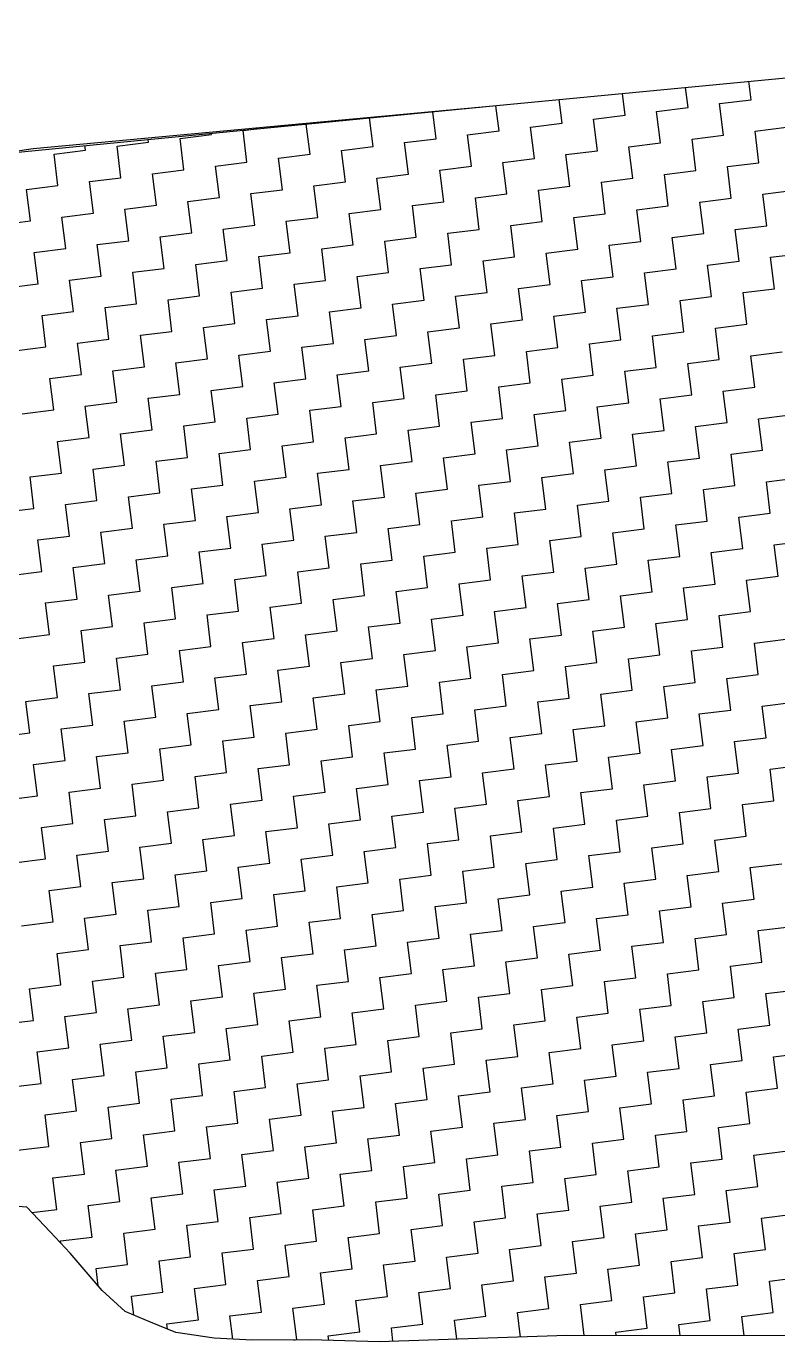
# Model space of a CAD drawing. Header units: metres. Extents: x 286056 to 292206, y 2024114 to 2027347.
# Drawn here: x 290740.2 to 290969.5, y 2025984.2 to 2026385.6 of the extents above; entities that cross this region are included whole.
import ezdxf

# ---------------------------------------------------------------- set-up
doc = ezdxf.new("R2010")
doc.units = ezdxf.units.M
doc.header["$LTSCALE"] = 0.3
doc.header["$MEASUREMENT"] = 0
doc.layers.add('POLY_HATCH', color=12, linetype='Continuous')
doc.layers.add('V_BOUND_LINE', color=7, linetype='Continuous')

# ---------------------------------------------------------------- blocks, each defined once
blk = doc.blocks.new('13')
at = {"layer": 'POLY_HATCH'}
for p, q in [((590.206, 365.277), (610.029, 364.75)), ((586.338, 323.982), (585.668, 324.116)), ((587.141, 322.911), (586.338, 323.982)), ((587.811, 321.975), (587.141, 322.911)), ((588.882, 320.369), (587.811, 321.975)), ((589.685, 319.432), (588.882, 320.369)), ((590.623, 318.896), (589.685, 319.432)), ((591.56, 318.361), (590.623, 318.896)), ((593.033, 317.959), (591.56, 318.361)), ((594.506, 317.692), (593.033, 317.959)), ((596.782, 317.424), (594.506, 317.692)), ((599.46, 317.023), (596.782, 317.424)), ((606.825, 316.353), (599.46, 317.023)), ((618.608, 314.881), (606.825, 316.353))]:
    blk.add_line(p, q, dxfattribs=at)
at = {"layer": 'POLY_HATCH', "linetype": 'Continuous'}
for p, q in [((593.75, 365), (593.75, 365.183)), ((596.25, 365), (596.25, 365.116)), ((592.5, 365), (593.75, 365)), ((592.5, 363.75), (592.5, 365)), ((595, 365), (596.25, 365)), ((595, 363.75), (595, 365)), ((597.5, 365), (598.75, 365)), ((597.5, 363.75), (597.5, 365)), ((598.75, 365), (598.75, 365.05)), ((600, 365), (600.627, 365)), ((600, 363.75), (600, 365)), ((602.5, 363.75), (602.5, 364.95)), ((605, 363.75), (605, 364.884)), ((607.5, 363.75), (607.5, 364.817)), ((610, 363.75), (610, 364.751)), ((612.5, 363.75), (612.5, 364.683)), ((615, 363.75), (615, 364.616)), ((617.5, 363.75), (617.5, 364.549)), ((620, 363.75), (620, 364.481)), ((591.25, 363.75), (592.5, 363.75)), ((591.25, 362.5), (591.25, 363.75)), ((593.75, 363.75), (595, 363.75)), ((593.75, 362.5), (593.75, 363.75)), ((596.25, 363.75), (597.5, 363.75)), ((596.25, 362.5), (596.25, 363.75)), ((598.75, 363.75), (600, 363.75)), ((598.75, 362.5), (598.75, 363.75)), ((601.25, 363.75), (602.5, 363.75)), ((601.25, 362.5), (601.25, 363.75)), ((603.75, 363.75), (605, 363.75)), ((603.75, 362.5), (603.75, 363.75)), ((606.25, 363.75), (607.5, 363.75)), ((606.25, 362.5), (606.25, 363.75)), ((608.75, 363.75), (610, 363.75)), ((608.75, 362.5), (608.75, 363.75)), ((611.25, 363.75), (612.5, 363.75)), ((611.25, 362.5), (611.25, 363.75)), ((613.75, 363.75), (615, 363.75)), ((613.75, 362.5), (613.75, 363.75)), ((616.25, 363.75), (617.5, 363.75)), ((616.25, 362.5), (616.25, 363.75)), ((618.75, 363.75), (620, 363.75)), ((618.75, 362.5), (618.75, 363.75)), ((590, 362.5), (591.25, 362.5)), ((592.5, 362.5), (593.75, 362.5)), ((592.5, 361.25), (592.5, 362.5)), ((595, 362.5), (596.25, 362.5)), ((595, 361.25), (595, 362.5)), ((597.5, 362.5), (598.75, 362.5)), ((597.5, 361.25), (597.5, 362.5)), ((600, 362.5), (601.25, 362.5)), ((600, 361.25), (600, 362.5)), ((602.5, 362.5), (603.75, 362.5)), ((602.5, 361.25), (602.5, 362.5)), ((605, 362.5), (606.25, 362.5)), ((605, 361.25), (605, 362.5)), ((607.5, 362.5), (608.75, 362.5)), ((607.5, 361.25), (607.5, 362.5)), ((610, 362.5), (611.25, 362.5)), ((610, 361.25), (610, 362.5)), ((612.5, 362.5), (613.75, 362.5)), ((612.5, 361.25), (612.5, 362.5)), ((615, 362.5), (616.25, 362.5)), ((615, 361.25), (615, 362.5)), ((617.5, 362.5), (618.75, 362.5)), ((617.5, 361.25), (617.5, 362.5)), ((620, 362.5), (621.25, 362.5)), ((620, 361.25), (620, 362.5)), ((591.25, 361.25), (592.5, 361.25)), ((591.25, 360), (591.25, 361.25)), ((593.75, 361.25), (595, 361.25)), ((593.75, 360), (593.75, 361.25)), ((596.25, 361.25), (597.5, 361.25)), ((596.25, 360), (596.25, 361.25)), ((598.75, 361.25), (600, 361.25)), ((598.75, 360), (598.75, 361.25)), ((601.25, 361.25), (602.5, 361.25)), ((601.25, 360), (601.25, 361.25)), ((603.75, 361.25), (605, 361.25)), ((603.75, 360), (603.75, 361.25)), ((606.25, 361.25), (607.5, 361.25)), ((606.25, 360), (606.25, 361.25)), ((608.75, 361.25), (610, 361.25)), ((608.75, 360), (608.75, 361.25)), ((611.25, 361.25), (612.5, 361.25)), ((611.25, 360), (611.25, 361.25)), ((613.75, 361.25), (615, 361.25)), ((613.75, 360), (613.75, 361.25)), ((616.25, 361.25), (617.5, 361.25)), ((616.25, 360), (616.25, 361.25)), ((618.75, 361.25), (620, 361.25)), ((618.75, 360), (618.75, 361.25)), ((590, 360), (591.25, 360)), ((592.5, 360), (593.75, 360)), ((592.5, 358.75), (592.5, 360)), ((595, 360), (596.25, 360)), ((595, 358.75), (595, 360)), ((597.5, 360), (598.75, 360)), ((597.5, 358.75), (597.5, 360)), ((600, 360), (601.25, 360)), ((600, 358.75), (600, 360)), ((602.5, 360), (603.75, 360)), ((602.5, 358.75), (602.5, 360)), ((605, 360), (606.25, 360)), ((605, 358.75), (605, 360)), ((607.5, 360), (608.75, 360)), ((607.5, 358.75), (607.5, 360)), ((610, 360), (611.25, 360)), ((610, 358.75), (610, 360)), ((612.5, 360), (613.75, 360)), ((612.5, 358.75), (612.5, 360)), ((615, 360), (616.25, 360)), ((615, 358.75), (615, 360)), ((617.5, 360), (618.75, 360)), ((617.5, 358.75), (617.5, 360)), ((620, 360), (621.25, 360)), ((620, 358.75), (620, 360)), ((591.25, 358.75), (592.5, 358.75)), ((591.25, 357.5), (591.25, 358.75)), ((593.75, 358.75), (595, 358.75)), ((593.75, 357.5), (593.75, 358.75)), ((596.25, 358.75), (597.5, 358.75)), ((596.25, 357.5), (596.25, 358.75)), ((598.75, 358.75), (600, 358.75)), ((598.75, 357.5), (598.75, 358.75)), ((601.25, 358.75), (602.5, 358.75)), ((601.25, 357.5), (601.25, 358.75)), ((603.75, 358.75), (605, 358.75)), ((603.75, 357.5), (603.75, 358.75)), ((606.25, 358.75), (607.5, 358.75)), ((606.25, 357.5), (606.25, 358.75)), ((608.75, 358.75), (610, 358.75)), ((608.75, 357.5), (608.75, 358.75)), ((611.25, 358.75), (612.5, 358.75)), ((611.25, 357.5), (611.25, 358.75)), ((613.75, 358.75), (615, 358.75)), ((613.75, 357.5), (613.75, 358.75)), ((616.25, 358.75), (617.5, 358.75)), ((616.25, 357.5), (616.25, 358.75)), ((618.75, 358.75), (620, 358.75)), ((618.75, 357.5), (618.75, 358.75)), ((590, 357.5), (591.25, 357.5)), ((592.5, 357.5), (593.75, 357.5)), ((592.5, 356.25), (592.5, 357.5)), ((595, 357.5), (596.25, 357.5)), ((595, 356.25), (595, 357.5)), ((597.5, 357.5), (598.75, 357.5)), ((597.5, 356.25), (597.5, 357.5)), ((600, 357.5), (601.25, 357.5)), ((600, 356.25), (600, 357.5)), ((602.5, 357.5), (603.75, 357.5)), ((602.5, 356.25), (602.5, 357.5)), ((605, 357.5), (606.25, 357.5)), ((605, 356.25), (605, 357.5)), ((607.5, 357.5), (608.75, 357.5)), ((607.5, 356.25), (607.5, 357.5)), ((610, 357.5), (611.25, 357.5)), ((610, 356.25), (610, 357.5)), ((612.5, 357.5), (613.75, 357.5)), ((612.5, 356.25), (612.5, 357.5)), ((615, 357.5), (616.25, 357.5)), ((615, 356.25), (615, 357.5)), ((617.5, 357.5), (618.75, 357.5)), ((617.5, 356.25), (617.5, 357.5)), ((620, 357.5), (621.25, 357.5)), ((620, 356.25), (620, 357.5)), ((591.25, 356.25), (592.5, 356.25)), ((591.25, 355), (591.25, 356.25)), ((593.75, 356.25), (595, 356.25)), ((593.75, 355), (593.75, 356.25)), ((596.25, 356.25), (597.5, 356.25)), ((596.25, 355), (596.25, 356.25)), ((598.75, 356.25), (600, 356.25)), ((598.75, 355), (598.75, 356.25)), ((601.25, 356.25), (602.5, 356.25)), ((601.25, 355), (601.25, 356.25)), ((603.75, 356.25), (605, 356.25)), ((603.75, 355), (603.75, 356.25)), ((606.25, 356.25), (607.5, 356.25)), ((606.25, 355), (606.25, 356.25)), ((608.75, 356.25), (610, 356.25)), ((608.75, 355), (608.75, 356.25)), ((611.25, 356.25), (612.5, 356.25)), ((611.25, 355), (611.25, 356.25)), ((613.75, 356.25), (615, 356.25)), ((613.75, 355), (613.75, 356.25)), ((616.25, 356.25), (617.5, 356.25)), ((616.25, 355), (616.25, 356.25)), ((618.75, 356.25), (620, 356.25)), ((618.75, 355), (618.75, 356.25)), ((590, 355), (591.25, 355)), ((592.5, 355), (593.75, 355)), ((592.5, 353.75), (592.5, 355)), ((595, 355), (596.25, 355)), ((595, 353.75), (595, 355)), ((597.5, 355), (598.75, 355)), ((597.5, 353.75), (597.5, 355)), ((600, 355), (601.25, 355)), ((600, 353.75), (600, 355)), ((602.5, 355), (603.75, 355)), ((602.5, 353.75), (602.5, 355)), ((605, 355), (606.25, 355)), ((605, 353.75), (605, 355)), ((607.5, 355), (608.75, 355)), ((607.5, 353.75), (607.5, 355)), ((610, 355), (611.25, 355)), ((610, 353.75), (610, 355)), ((612.5, 355), (613.75, 355)), ((612.5, 353.75), (612.5, 355)), ((615, 355), (616.25, 355)), ((615, 353.75), (615, 355)), ((617.5, 355), (618.75, 355)), ((617.5, 353.75), (617.5, 355)), ((591.25, 353.75), (592.5, 353.75)), ((591.25, 352.5), (591.25, 353.75)), ((593.75, 353.75), (595, 353.75)), ((593.75, 352.5), (593.75, 353.75)), ((596.25, 353.75), (597.5, 353.75)), ((596.25, 352.5), (596.25, 353.75)), ((598.75, 353.75), (600, 353.75)), ((598.75, 352.5), (598.75, 353.75)), ((601.25, 353.75), (602.5, 353.75)), ((601.25, 352.5), (601.25, 353.75)), ((603.75, 353.75), (605, 353.75)), ((603.75, 352.5), (603.75, 353.75)), ((606.25, 353.75), (607.5, 353.75)), ((606.25, 352.5), (606.25, 353.75)), ((608.75, 353.75), (610, 353.75)), ((608.75, 352.5), (608.75, 353.75)), ((611.25, 353.75), (612.5, 353.75)), ((611.25, 352.5), (611.25, 353.75)), ((613.75, 353.75), (615, 353.75)), ((613.75, 352.5), (613.75, 353.75)), ((616.25, 353.75), (617.5, 353.75)), ((616.25, 352.5), (616.25, 353.75)), ((618.75, 353.75), (620, 353.75)), ((618.75, 352.5), (618.75, 353.75)), ((590, 352.5), (591.25, 352.5)), ((590, 351.25), (590, 352.5)), ((592.5, 352.5), (593.75, 352.5)), ((592.5, 351.25), (592.5, 352.5)), ((595, 352.5), (596.25, 352.5)), ((595, 351.25), (595, 352.5)), ((597.5, 352.5), (598.75, 352.5)), ((597.5, 351.25), (597.5, 352.5)), ((600, 352.5), (601.25, 352.5)), ((600, 351.25), (600, 352.5)), ((602.5, 352.5), (603.75, 352.5)), ((602.5, 351.25), (602.5, 352.5)), ((605, 352.5), (606.25, 352.5)), ((605, 351.25), (605, 352.5)), ((607.5, 352.5), (608.75, 352.5)), ((607.5, 351.25), (607.5, 352.5)), ((610, 352.5), (611.25, 352.5)), ((610, 351.25), (610, 352.5)), ((612.5, 352.5), (613.75, 352.5)), ((612.5, 351.25), (612.5, 352.5)), ((615, 352.5), (616.25, 352.5)), ((615, 351.25), (615, 352.5)), ((617.5, 352.5), (618.75, 352.5)), ((617.5, 351.25), (617.5, 352.5)), ((588.75, 351.25), (590, 351.25)), ((591.25, 351.25), (592.5, 351.25)), ((591.25, 350), (591.25, 351.25)), ((593.75, 351.25), (595, 351.25)), ((593.75, 350), (593.75, 351.25)), ((596.25, 351.25), (597.5, 351.25)), ((596.25, 350), (596.25, 351.25)), ((598.75, 351.25), (600, 351.25)), ((598.75, 350), (598.75, 351.25)), ((601.25, 351.25), (602.5, 351.25)), ((601.25, 350), (601.25, 351.25)), ((603.75, 351.25), (605, 351.25)), ((603.75, 350), (603.75, 351.25)), ((606.25, 351.25), (607.5, 351.25)), ((606.25, 350), (606.25, 351.25)), ((608.75, 351.25), (610, 351.25)), ((608.75, 350), (608.75, 351.25)), ((611.25, 351.25), (612.5, 351.25)), ((611.25, 350), (611.25, 351.25)), ((613.75, 351.25), (615, 351.25)), ((613.75, 350), (613.75, 351.25)), ((616.25, 351.25), (617.5, 351.25)), ((616.25, 350), (616.25, 351.25)), ((618.75, 351.25), (620, 351.25)), ((618.75, 350), (618.75, 351.25)), ((590, 350), (591.25, 350)), ((590, 348.75), (590, 350)), ((592.5, 350), (593.75, 350)), ((592.5, 348.75), (592.5, 350)), ((595, 350), (596.25, 350)), ((595, 348.75), (595, 350)), ((597.5, 350), (598.75, 350)), ((597.5, 348.75), (597.5, 350)), ((600, 350), (601.25, 350)), ((600, 348.75), (600, 350)), ((602.5, 350), (603.75, 350)), ((602.5, 348.75), (602.5, 350)), ((605, 350), (606.25, 350)), ((605, 348.75), (605, 350)), ((607.5, 350), (608.75, 350)), ((607.5, 348.75), (607.5, 350)), ((610, 350), (611.25, 350)), ((610, 348.75), (610, 350)), ((612.5, 350), (613.75, 350)), ((612.5, 348.75), (612.5, 350)), ((615, 350), (616.25, 350)), ((615, 348.75), (615, 350)), ((617.5, 350), (618.75, 350)), ((617.5, 348.75), (617.5, 350)), ((588.75, 348.75), (590, 348.75)), ((591.25, 348.75), (592.5, 348.75)), ((591.25, 347.5), (591.25, 348.75)), ((593.75, 348.75), (595, 348.75)), ((593.75, 347.5), (593.75, 348.75)), ((596.25, 348.75), (597.5, 348.75)), ((596.25, 347.5), (596.25, 348.75)), ((598.75, 348.75), (600, 348.75)), ((598.75, 347.5), (598.75, 348.75)), ((601.25, 348.75), (602.5, 348.75)), ((601.25, 347.5), (601.25, 348.75)), ((603.75, 348.75), (605, 348.75)), ((603.75, 347.5), (603.75, 348.75)), ((606.25, 348.75), (607.5, 348.75)), ((606.25, 347.5), (606.25, 348.75)), ((608.75, 348.75), (610, 348.75)), ((608.75, 347.5), (608.75, 348.75)), ((611.25, 348.75), (612.5, 348.75)), ((611.25, 347.5), (611.25, 348.75)), ((613.75, 348.75), (615, 348.75)), ((613.75, 347.5), (613.75, 348.75)), ((616.25, 348.75), (617.5, 348.75)), ((616.25, 347.5), (616.25, 348.75)), ((618.75, 348.75), (620, 348.75)), ((618.75, 347.5), (618.75, 348.75)), ((590, 347.5), (591.25, 347.5)), ((590, 346.25), (590, 347.5)), ((592.5, 347.5), (593.75, 347.5)), ((592.5, 346.25), (592.5, 347.5)), ((595, 347.5), (596.25, 347.5)), ((595, 346.25), (595, 347.5)), ((597.5, 347.5), (598.75, 347.5)), ((597.5, 346.25), (597.5, 347.5)), ((600, 347.5), (601.25, 347.5)), ((600, 346.25), (600, 347.5)), ((602.5, 347.5), (603.75, 347.5)), ((602.5, 346.25), (602.5, 347.5)), ((605, 347.5), (606.25, 347.5)), ((605, 346.25), (605, 347.5)), ((607.5, 347.5), (608.75, 347.5)), ((607.5, 346.25), (607.5, 347.5)), ((610, 347.5), (611.25, 347.5)), ((610, 346.25), (610, 347.5)), ((612.5, 347.5), (613.75, 347.5)), ((612.5, 346.25), (612.5, 347.5)), ((615, 347.5), (616.25, 347.5)), ((615, 346.25), (615, 347.5)), ((617.5, 347.5), (618.75, 347.5)), ((617.5, 346.25), (617.5, 347.5)), ((588.75, 346.25), (590, 346.25)), ((591.25, 346.25), (592.5, 346.25)), ((591.25, 345), (591.25, 346.25)), ((593.75, 346.25), (595, 346.25)), ((593.75, 345), (593.75, 346.25)), ((596.25, 346.25), (597.5, 346.25)), ((596.25, 345), (596.25, 346.25)), ((598.75, 346.25), (600, 346.25)), ((598.75, 345), (598.75, 346.25)), ((601.25, 346.25), (602.5, 346.25)), ((601.25, 345), (601.25, 346.25)), ((603.75, 346.25), (605, 346.25)), ((603.75, 345), (603.75, 346.25)), ((606.25, 346.25), (607.5, 346.25)), ((606.25, 345), (606.25, 346.25)), ((608.75, 346.25), (610, 346.25)), ((608.75, 345), (608.75, 346.25)), ((611.25, 346.25), (612.5, 346.25)), ((611.25, 345), (611.25, 346.25)), ((613.75, 346.25), (615, 346.25)), ((613.75, 345), (613.75, 346.25)), ((616.25, 346.25), (617.5, 346.25)), ((616.25, 345), (616.25, 346.25)), ((618.75, 346.25), (620, 346.25)), ((618.75, 345), (618.75, 346.25)), ((590, 345), (591.25, 345)), ((590, 343.75), (590, 345)), ((592.5, 345), (593.75, 345)), ((592.5, 343.75), (592.5, 345)), ((595, 345), (596.25, 345)), ((595, 343.75), (595, 345)), ((597.5, 345), (598.75, 345)), ((597.5, 343.75), (597.5, 345)), ((600, 345), (601.25, 345)), ((600, 343.75), (600, 345)), ((602.5, 345), (603.75, 345)), ((602.5, 343.75), (602.5, 345)), ((605, 345), (606.25, 345)), ((605, 343.75), (605, 345)), ((607.5, 345), (608.75, 345)), ((607.5, 343.75), (607.5, 345)), ((610, 345), (611.25, 345)), ((610, 343.75), (610, 345)), ((612.5, 345), (613.75, 345)), ((612.5, 343.75), (612.5, 345)), ((615, 345), (616.25, 345)), ((615, 343.75), (615, 345)), ((617.5, 345), (618.75, 345)), ((617.5, 343.75), (617.5, 345)), ((588.75, 343.75), (590, 343.75)), ((588.75, 342.5), (588.75, 343.75)), ((591.25, 343.75), (592.5, 343.75)), ((591.25, 342.5), (591.25, 343.75)), ((593.75, 343.75), (595, 343.75)), ((593.75, 342.5), (593.75, 343.75)), ((596.25, 343.75), (597.5, 343.75)), ((596.25, 342.5), (596.25, 343.75)), ((598.75, 343.75), (600, 343.75)), ((598.75, 342.5), (598.75, 343.75)), ((601.25, 343.75), (602.5, 343.75)), ((601.25, 342.5), (601.25, 343.75)), ((603.75, 343.75), (605, 343.75)), ((603.75, 342.5), (603.75, 343.75)), ((606.25, 343.75), (607.5, 343.75)), ((606.25, 342.5), (606.25, 343.75)), ((608.75, 343.75), (610, 343.75)), ((608.75, 342.5), (608.75, 343.75)), ((611.25, 343.75), (612.5, 343.75)), ((611.25, 342.5), (611.25, 343.75)), ((613.75, 343.75), (615, 343.75)), ((613.75, 342.5), (613.75, 343.75)), ((616.25, 343.75), (617.5, 343.75)), ((616.25, 342.5), (616.25, 343.75)), ((587.5, 342.5), (588.75, 342.5)), ((590, 342.5), (591.25, 342.5)), ((590, 341.25), (590, 342.5)), ((592.5, 342.5), (593.75, 342.5)), ((592.5, 341.25), (592.5, 342.5)), ((595, 342.5), (596.25, 342.5)), ((595, 341.25), (595, 342.5)), ((597.5, 342.5), (598.75, 342.5)), ((597.5, 341.25), (597.5, 342.5)), ((600, 342.5), (601.25, 342.5)), ((600, 341.25), (600, 342.5)), ((602.5, 342.5), (603.75, 342.5)), ((602.5, 341.25), (602.5, 342.5)), ((605, 342.5), (606.25, 342.5)), ((605, 341.25), (605, 342.5)), ((607.5, 342.5), (608.75, 342.5)), ((607.5, 341.25), (607.5, 342.5)), ((610, 342.5), (611.25, 342.5)), ((610, 341.25), (610, 342.5)), ((612.5, 342.5), (613.75, 342.5)), ((612.5, 341.25), (612.5, 342.5)), ((615, 342.5), (616.25, 342.5)), ((615, 341.25), (615, 342.5)), ((617.5, 342.5), (618.75, 342.5)), ((617.5, 341.25), (617.5, 342.5)), ((588.75, 341.25), (590, 341.25)), ((588.75, 340), (588.75, 341.25)), ((591.25, 341.25), (592.5, 341.25)), ((591.25, 340), (591.25, 341.25)), ((593.75, 341.25), (595, 341.25)), ((593.75, 340), (593.75, 341.25)), ((596.25, 341.25), (597.5, 341.25)), ((596.25, 340), (596.25, 341.25)), ((598.75, 341.25), (600, 341.25)), ((598.75, 340), (598.75, 341.25)), ((601.25, 341.25), (602.5, 341.25)), ((601.25, 340), (601.25, 341.25)), ((603.75, 341.25), (605, 341.25)), ((603.75, 340), (603.75, 341.25)), ((606.25, 341.25), (607.5, 341.25)), ((606.25, 340), (606.25, 341.25)), ((608.75, 341.25), (610, 341.25)), ((608.75, 340), (608.75, 341.25)), ((611.25, 341.25), (612.5, 341.25)), ((611.25, 340), (611.25, 341.25)), ((613.75, 341.25), (615, 341.25)), ((613.75, 340), (613.75, 341.25)), ((616.25, 341.25), (617.5, 341.25)), ((616.25, 340), (616.25, 341.25)), ((587.5, 340), (588.75, 340)), ((590, 340), (591.25, 340)), ((590, 338.75), (590, 340)), ((592.5, 340), (593.75, 340)), ((592.5, 338.75), (592.5, 340)), ((595, 340), (596.25, 340)), ((595, 338.75), (595, 340)), ((597.5, 340), (598.75, 340)), ((597.5, 338.75), (597.5, 340)), ((600, 340), (601.25, 340)), ((600, 338.75), (600, 340)), ((602.5, 340), (603.75, 340)), ((602.5, 338.75), (602.5, 340)), ((605, 340), (606.25, 340)), ((605, 338.75), (605, 340)), ((607.5, 340), (608.75, 340)), ((607.5, 338.75), (607.5, 340)), ((610, 340), (611.25, 340)), ((610, 338.75), (610, 340)), ((612.5, 340), (613.75, 340)), ((612.5, 338.75), (612.5, 340)), ((615, 340), (616.25, 340)), ((615, 338.75), (615, 340)), ((617.5, 340), (618.75, 340)), ((617.5, 338.75), (617.5, 340)), ((588.75, 338.75), (590, 338.75)), ((588.75, 337.5), (588.75, 338.75)), ((591.25, 338.75), (592.5, 338.75)), ((591.25, 337.5), (591.25, 338.75)), ((593.75, 338.75), (595, 338.75)), ((593.75, 337.5), (593.75, 338.75)), ((596.25, 338.75), (597.5, 338.75)), ((596.25, 337.5), (596.25, 338.75)), ((598.75, 338.75), (600, 338.75)), ((598.75, 337.5), (598.75, 338.75)), ((601.25, 338.75), (602.5, 338.75)), ((601.25, 337.5), (601.25, 338.75)), ((603.75, 338.75), (605, 338.75)), ((603.75, 337.5), (603.75, 338.75)), ((606.25, 338.75), (607.5, 338.75)), ((606.25, 337.5), (606.25, 338.75)), ((608.75, 338.75), (610, 338.75)), ((608.75, 337.5), (608.75, 338.75)), ((611.25, 338.75), (612.5, 338.75)), ((611.25, 337.5), (611.25, 338.75)), ((613.75, 338.75), (615, 338.75)), ((613.75, 337.5), (613.75, 338.75)), ((616.25, 338.75), (617.5, 338.75)), ((616.25, 337.5), (616.25, 338.75)), ((587.5, 337.5), (588.75, 337.5)), ((590, 337.5), (591.25, 337.5)), ((590, 336.25), (590, 337.5)), ((592.5, 337.5), (593.75, 337.5)), ((592.5, 336.25), (592.5, 337.5)), ((595, 337.5), (596.25, 337.5)), ((595, 336.25), (595, 337.5)), ((597.5, 337.5), (598.75, 337.5)), ((597.5, 336.25), (597.5, 337.5)), ((600, 337.5), (601.25, 337.5)), ((600, 336.25), (600, 337.5)), ((602.5, 337.5), (603.75, 337.5)), ((602.5, 336.25), (602.5, 337.5)), ((605, 337.5), (606.25, 337.5)), ((605, 336.25), (605, 337.5)), ((607.5, 337.5), (608.75, 337.5)), ((607.5, 336.25), (607.5, 337.5)), ((610, 337.5), (611.25, 337.5)), ((610, 336.25), (610, 337.5)), ((612.5, 337.5), (613.75, 337.5)), ((612.5, 336.25), (612.5, 337.5)), ((615, 337.5), (616.25, 337.5)), ((615, 336.25), (615, 337.5)), ((617.5, 337.5), (618.75, 337.5)), ((617.5, 336.25), (617.5, 337.5)), ((588.75, 336.25), (590, 336.25)), ((588.75, 335), (588.75, 336.25)), ((591.25, 336.25), (592.5, 336.25)), ((591.25, 335), (591.25, 336.25)), ((593.75, 336.25), (595, 336.25)), ((593.75, 335), (593.75, 336.25)), ((596.25, 336.25), (597.5, 336.25)), ((596.25, 335), (596.25, 336.25)), ((598.75, 336.25), (600, 336.25)), ((598.75, 335), (598.75, 336.25)), ((601.25, 336.25), (602.5, 336.25)), ((601.25, 335), (601.25, 336.25)), ((603.75, 336.25), (605, 336.25)), ((603.75, 335), (603.75, 336.25)), ((606.25, 336.25), (607.5, 336.25)), ((606.25, 335), (606.25, 336.25)), ((608.75, 336.25), (610, 336.25)), ((608.75, 335), (608.75, 336.25)), ((611.25, 336.25), (612.5, 336.25)), ((611.25, 335), (611.25, 336.25)), ((613.75, 336.25), (615, 336.25)), ((613.75, 335), (613.75, 336.25)), ((616.25, 336.25), (617.5, 336.25)), ((616.25, 335), (616.25, 336.25)), ((587.5, 335), (588.75, 335)), ((590, 335), (591.25, 335)), ((590, 333.75), (590, 335)), ((592.5, 335), (593.75, 335)), ((592.5, 333.75), (592.5, 335)), ((595, 335), (596.25, 335)), ((595, 333.75), (595, 335)), ((597.5, 335), (598.75, 335)), ((597.5, 333.75), (597.5, 335)), ((600, 335), (601.25, 335)), ((600, 333.75), (600, 335)), ((602.5, 335), (603.75, 335)), ((602.5, 333.75), (602.5, 335)), ((605, 335), (606.25, 335)), ((605, 333.75), (605, 335)), ((607.5, 335), (608.75, 335)), ((607.5, 333.75), (607.5, 335)), ((610, 335), (611.25, 335)), ((610, 333.75), (610, 335)), ((612.5, 335), (613.75, 335)), ((612.5, 333.75), (612.5, 335)), ((615, 335), (616.25, 335)), ((615, 333.75), (615, 335)), ((588.75, 333.75), (590, 333.75)), ((588.75, 332.5), (588.75, 333.75)), ((591.25, 333.75), (592.5, 333.75)), ((591.25, 332.5), (591.25, 333.75)), ((593.75, 333.75), (595, 333.75)), ((593.75, 332.5), (593.75, 333.75)), ((596.25, 333.75), (597.5, 333.75)), ((596.25, 332.5), (596.25, 333.75)), ((598.75, 333.75), (600, 333.75)), ((598.75, 332.5), (598.75, 333.75)), ((601.25, 333.75), (602.5, 333.75)), ((601.25, 332.5), (601.25, 333.75)), ((603.75, 333.75), (605, 333.75)), ((603.75, 332.5), (603.75, 333.75)), ((606.25, 333.75), (607.5, 333.75)), ((606.25, 332.5), (606.25, 333.75)), ((608.75, 333.75), (610, 333.75)), ((608.75, 332.5), (608.75, 333.75)), ((611.25, 333.75), (612.5, 333.75)), ((611.25, 332.5), (611.25, 333.75)), ((613.75, 333.75), (615, 333.75)), ((613.75, 332.5), (613.75, 333.75)), ((616.25, 333.75), (617.5, 333.75)), ((616.25, 332.5), (616.25, 333.75)), ((587.5, 332.5), (588.75, 332.5)), ((587.5, 331.25), (587.5, 332.5)), ((590, 332.5), (591.25, 332.5)), ((590, 331.25), (590, 332.5)), ((592.5, 332.5), (593.75, 332.5)), ((592.5, 331.25), (592.5, 332.5)), ((595, 332.5), (596.25, 332.5)), ((595, 331.25), (595, 332.5)), ((597.5, 332.5), (598.75, 332.5)), ((597.5, 331.25), (597.5, 332.5)), ((600, 332.5), (601.25, 332.5)), ((600, 331.25), (600, 332.5)), ((602.5, 332.5), (603.75, 332.5)), ((602.5, 331.25), (602.5, 332.5)), ((605, 332.5), (606.25, 332.5)), ((605, 331.25), (605, 332.5)), ((607.5, 332.5), (608.75, 332.5)), ((607.5, 331.25), (607.5, 332.5)), ((610, 332.5), (611.25, 332.5)), ((610, 331.25), (610, 332.5)), ((612.5, 332.5), (613.75, 332.5)), ((612.5, 331.25), (612.5, 332.5)), ((615, 332.5), (616.25, 332.5)), ((615, 331.25), (615, 332.5)), ((586.25, 331.25), (587.5, 331.25)), ((588.75, 331.25), (590, 331.25)), ((588.75, 330), (588.75, 331.25)), ((591.25, 331.25), (592.5, 331.25)), ((591.25, 330), (591.25, 331.25)), ((593.75, 331.25), (595, 331.25)), ((593.75, 330), (593.75, 331.25)), ((596.25, 331.25), (597.5, 331.25)), ((596.25, 330), (596.25, 331.25)), ((598.75, 331.25), (600, 331.25)), ((598.75, 330), (598.75, 331.25)), ((601.25, 331.25), (602.5, 331.25)), ((601.25, 330), (601.25, 331.25)), ((603.75, 331.25), (605, 331.25)), ((603.75, 330), (603.75, 331.25)), ((606.25, 331.25), (607.5, 331.25)), ((606.25, 330), (606.25, 331.25)), ((608.75, 331.25), (610, 331.25)), ((608.75, 330), (608.75, 331.25)), ((611.25, 331.25), (612.5, 331.25)), ((611.25, 330), (611.25, 331.25)), ((613.75, 331.25), (615, 331.25)), ((613.75, 330), (613.75, 331.25)), ((616.25, 331.25), (617.5, 331.25)), ((616.25, 330), (616.25, 331.25)), ((587.5, 330), (588.75, 330)), ((587.5, 328.75), (587.5, 330)), ((590, 330), (591.25, 330)), ((590, 328.75), (590, 330)), ((592.5, 330), (593.75, 330)), ((592.5, 328.75), (592.5, 330)), ((595, 330), (596.25, 330)), ((595, 328.75), (595, 330)), ((597.5, 330), (598.75, 330)), ((597.5, 328.75), (597.5, 330)), ((600, 330), (601.25, 330)), ((600, 328.75), (600, 330)), ((602.5, 330), (603.75, 330)), ((602.5, 328.75), (602.5, 330)), ((605, 330), (606.25, 330)), ((605, 328.75), (605, 330)), ((607.5, 330), (608.75, 330)), ((607.5, 328.75), (607.5, 330)), ((610, 330), (611.25, 330)), ((610, 328.75), (610, 330)), ((612.5, 330), (613.75, 330)), ((612.5, 328.75), (612.5, 330)), ((615, 330), (616.25, 330)), ((615, 328.75), (615, 330)), ((586.25, 328.75), (587.5, 328.75)), ((588.75, 328.75), (590, 328.75)), ((588.75, 327.5), (588.75, 328.75)), ((591.25, 328.75), (592.5, 328.75)), ((591.25, 327.5), (591.25, 328.75)), ((593.75, 328.75), (595, 328.75)), ((593.75, 327.5), (593.75, 328.75)), ((596.25, 328.75), (597.5, 328.75)), ((596.25, 327.5), (596.25, 328.75)), ((598.75, 328.75), (600, 328.75)), ((598.75, 327.5), (598.75, 328.75)), ((601.25, 328.75), (602.5, 328.75)), ((601.25, 327.5), (601.25, 328.75)), ((603.75, 328.75), (605, 328.75)), ((603.75, 327.5), (603.75, 328.75)), ((606.25, 328.75), (607.5, 328.75)), ((606.25, 327.5), (606.25, 328.75)), ((608.75, 328.75), (610, 328.75)), ((608.75, 327.5), (608.75, 328.75)), ((611.25, 328.75), (612.5, 328.75)), ((611.25, 327.5), (611.25, 328.75)), ((613.75, 328.75), (615, 328.75)), ((613.75, 327.5), (613.75, 328.75)), ((616.25, 328.75), (617.5, 328.75)), ((616.25, 327.5), (616.25, 328.75)), ((587.5, 327.5), (588.75, 327.5)), ((587.5, 326.25), (587.5, 327.5)), ((590, 327.5), (591.25, 327.5)), ((590, 326.25), (590, 327.5)), ((592.5, 327.5), (593.75, 327.5)), ((592.5, 326.25), (592.5, 327.5)), ((595, 327.5), (596.25, 327.5)), ((595, 326.25), (595, 327.5)), ((597.5, 327.5), (598.75, 327.5)), ((597.5, 326.25), (597.5, 327.5)), ((600, 327.5), (601.25, 327.5)), ((600, 326.25), (600, 327.5)), ((602.5, 327.5), (603.75, 327.5)), ((602.5, 326.25), (602.5, 327.5)), ((605, 327.5), (606.25, 327.5)), ((605, 326.25), (605, 327.5)), ((607.5, 327.5), (608.75, 327.5)), ((607.5, 326.25), (607.5, 327.5)), ((610, 327.5), (611.25, 327.5)), ((610, 326.25), (610, 327.5)), ((612.5, 327.5), (613.75, 327.5)), ((612.5, 326.25), (612.5, 327.5)), ((615, 327.5), (616.25, 327.5)), ((615, 326.25), (615, 327.5)), ((586.25, 326.25), (587.5, 326.25)), ((588.75, 326.25), (590, 326.25)), ((588.75, 325), (588.75, 326.25)), ((591.25, 326.25), (592.5, 326.25)), ((591.25, 325), (591.25, 326.25)), ((593.75, 326.25), (595, 326.25)), ((593.75, 325), (593.75, 326.25)), ((596.25, 326.25), (597.5, 326.25)), ((596.25, 325), (596.25, 326.25)), ((598.75, 326.25), (600, 326.25)), ((598.75, 325), (598.75, 326.25)), ((601.25, 326.25), (602.5, 326.25)), ((601.25, 325), (601.25, 326.25)), ((603.75, 326.25), (605, 326.25)), ((603.75, 325), (603.75, 326.25)), ((606.25, 326.25), (607.5, 326.25)), ((606.25, 325), (606.25, 326.25)), ((608.75, 326.25), (610, 326.25)), ((608.75, 325), (608.75, 326.25)), ((611.25, 326.25), (612.5, 326.25)), ((611.25, 325), (611.25, 326.25)), ((613.75, 326.25), (615, 326.25)), ((613.75, 325), (613.75, 326.25)), ((616.25, 326.25), (617.5, 326.25)), ((616.25, 325), (616.25, 326.25)), ((587.5, 325), (588.75, 325)), ((587.5, 323.75), (587.5, 325)), ((590, 325), (591.25, 325)), ((590, 323.75), (590, 325)), ((592.5, 325), (593.75, 325)), ((592.5, 323.75), (592.5, 325)), ((595, 325), (596.25, 325)), ((595, 323.75), (595, 325)), ((597.5, 325), (598.75, 325)), ((597.5, 323.75), (597.5, 325)), ((600, 325), (601.25, 325)), ((600, 323.75), (600, 325)), ((602.5, 325), (603.75, 325)), ((602.5, 323.75), (602.5, 325)), ((605, 325), (606.25, 325)), ((605, 323.75), (605, 325)), ((607.5, 325), (608.75, 325)), ((607.5, 323.75), (607.5, 325)), ((610, 325), (611.25, 325)), ((610, 323.75), (610, 325)), ((612.5, 325), (613.75, 325)), ((612.5, 323.75), (612.5, 325)), ((615, 325), (616.25, 325)), ((615, 323.75), (615, 325)), ((586.512, 323.75), (587.5, 323.75)), ((588.75, 323.75), (590, 323.75)), ((588.75, 322.5), (588.75, 323.75)), ((591.25, 323.75), (592.5, 323.75)), ((591.25, 322.5), (591.25, 323.75)), ((593.75, 323.75), (595, 323.75)), ((593.75, 322.5), (593.75, 323.75)), ((596.25, 323.75), (597.5, 323.75)), ((596.25, 322.5), (596.25, 323.75)), ((598.75, 323.75), (600, 323.75)), ((598.75, 322.5), (598.75, 323.75)), ((601.25, 323.75), (602.5, 323.75)), ((601.25, 322.5), (601.25, 323.75)), ((603.75, 323.75), (605, 323.75)), ((603.75, 322.5), (603.75, 323.75)), ((606.25, 323.75), (607.5, 323.75)), ((606.25, 322.5), (606.25, 323.75)), ((608.75, 323.75), (610, 323.75)), ((608.75, 322.5), (608.75, 323.75)), ((611.25, 323.75), (612.5, 323.75)), ((611.25, 322.5), (611.25, 323.75)), ((613.75, 323.75), (615, 323.75)), ((613.75, 322.5), (613.75, 323.75)), ((587.5, 322.5), (588.75, 322.5)), ((587.5, 322.409), (587.5, 322.5)), ((590, 322.5), (591.25, 322.5)), ((590, 321.25), (590, 322.5)), ((592.5, 322.5), (593.75, 322.5)), ((592.5, 321.25), (592.5, 322.5)), ((595, 322.5), (596.25, 322.5)), ((595, 321.25), (595, 322.5)), ((597.5, 322.5), (598.75, 322.5)), ((597.5, 321.25), (597.5, 322.5)), ((600, 322.5), (601.25, 322.5)), ((600, 321.25), (600, 322.5)), ((602.5, 322.5), (603.75, 322.5)), ((602.5, 321.25), (602.5, 322.5)), ((605, 322.5), (606.25, 322.5)), ((605, 321.25), (605, 322.5)), ((607.5, 322.5), (608.75, 322.5)), ((607.5, 321.25), (607.5, 322.5)), ((610, 322.5), (611.25, 322.5)), ((610, 321.25), (610, 322.5)), ((612.5, 322.5), (613.75, 322.5)), ((612.5, 321.25), (612.5, 322.5)), ((615, 322.5), (616.25, 322.5)), ((615, 321.25), (615, 322.5)), ((588.75, 321.25), (590, 321.25)), ((588.75, 320.566), (588.75, 321.25)), ((591.25, 321.25), (592.5, 321.25)), ((591.25, 320), (591.25, 321.25)), ((593.75, 321.25), (595, 321.25)), ((593.75, 320), (593.75, 321.25)), ((596.25, 321.25), (597.5, 321.25)), ((596.25, 320), (596.25, 321.25)), ((598.75, 321.25), (600, 321.25)), ((598.75, 320), (598.75, 321.25)), ((601.25, 321.25), (602.5, 321.25)), ((601.25, 320), (601.25, 321.25)), ((603.75, 321.25), (605, 321.25)), ((603.75, 320), (603.75, 321.25)), ((606.25, 321.25), (607.5, 321.25)), ((606.25, 320), (606.25, 321.25)), ((608.75, 321.25), (610, 321.25)), ((608.75, 320), (608.75, 321.25)), ((611.25, 321.25), (612.5, 321.25)), ((611.25, 320), (611.25, 321.25)), ((613.75, 321.25), (615, 321.25)), ((613.75, 320), (613.75, 321.25)), ((590, 320), (591.25, 320)), ((590, 319.252), (590, 320)), ((592.5, 320), (593.75, 320)), ((592.5, 318.75), (592.5, 320)), ((595, 320), (596.25, 320)), ((595, 318.75), (595, 320)), ((597.5, 320), (598.75, 320)), ((597.5, 318.75), (597.5, 320)), ((600, 320), (601.25, 320)), ((600, 318.75), (600, 320)), ((602.5, 320), (603.75, 320)), ((602.5, 318.75), (602.5, 320)), ((605, 320), (606.25, 320)), ((605, 318.75), (605, 320)), ((607.5, 320), (608.75, 320)), ((607.5, 318.75), (607.5, 320)), ((610, 320), (611.25, 320)), ((610, 318.75), (610, 320)), ((612.5, 320), (613.75, 320)), ((612.5, 318.75), (612.5, 320)), ((615, 320), (616.25, 320)), ((615, 318.75), (615, 320)), ((591.25, 318.75), (592.5, 318.75)), ((591.25, 318.538), (591.25, 318.75)), ((593.75, 318.75), (595, 318.75)), ((593.75, 317.829), (593.75, 318.75)), ((596.25, 318.75), (597.5, 318.75)), ((596.25, 317.5), (596.25, 318.75)), ((598.75, 318.75), (600, 318.75)), ((598.75, 317.5), (598.75, 318.75)), ((601.25, 318.75), (602.5, 318.75)), ((601.25, 317.5), (601.25, 318.75)), ((603.75, 318.75), (605, 318.75)), ((603.75, 317.5), (603.75, 318.75)), ((606.25, 318.75), (607.5, 318.75)), ((606.25, 317.5), (606.25, 318.75)), ((608.75, 318.75), (610, 318.75)), ((608.75, 317.5), (608.75, 318.75)), ((611.25, 318.75), (612.5, 318.75)), ((611.25, 317.5), (611.25, 318.75)), ((613.75, 318.75), (615, 318.75)), ((613.75, 317.5), (613.75, 318.75)), ((596.137, 317.5), (596.25, 317.5)), ((597.5, 317.5), (598.75, 317.5)), ((597.5, 317.317), (597.5, 317.5)), ((600, 317.5), (601.25, 317.5)), ((600, 316.974), (600, 317.5)), ((602.5, 317.5), (603.75, 317.5)), ((602.5, 316.746), (602.5, 317.5)), ((605, 317.5), (606.25, 317.5)), ((605, 316.519), (605, 317.5)), ((607.5, 317.5), (608.75, 317.5)), ((607.5, 316.269), (607.5, 317.5)), ((610, 317.5), (611.25, 317.5)), ((610, 316.25), (610, 317.5)), ((612.5, 317.5), (613.75, 317.5)), ((612.5, 316.25), (612.5, 317.5)), ((615, 317.5), (616.25, 317.5)), ((615, 316.25), (615, 317.5)), ((608.75, 316.25), (610, 316.25)), ((608.75, 316.113), (608.75, 316.25)), ((611.25, 316.25), (612.5, 316.25)), ((611.25, 315.801), (611.25, 316.25)), ((613.75, 316.25), (615, 316.25)), ((613.75, 315.488), (613.75, 316.25))]:
    blk.add_line(p, q, dxfattribs=at)
at = {"layer": 'V_BOUND_LINE'}
for p, q in [((570.286, 364.769), (591.717, 365.316)), ((591.717, 365.316), (610.029, 364.75)), ((610.029, 364.75), (642.504, 363.876))]:
    blk.add_line(p, q, dxfattribs=at)

msp = doc.modelspace()

# ---------------------------------------------------------------- block references
at = {"xscale": 7.751650312977041, "yscale": 7.751650312977041, "zscale": 7.751650312977041, "rotation": 7.058277928675759}
msp.add_blockref('13', (286538.24, 2022974.39), dxfattribs=at)

doc.saveas('drawing.dxf')
